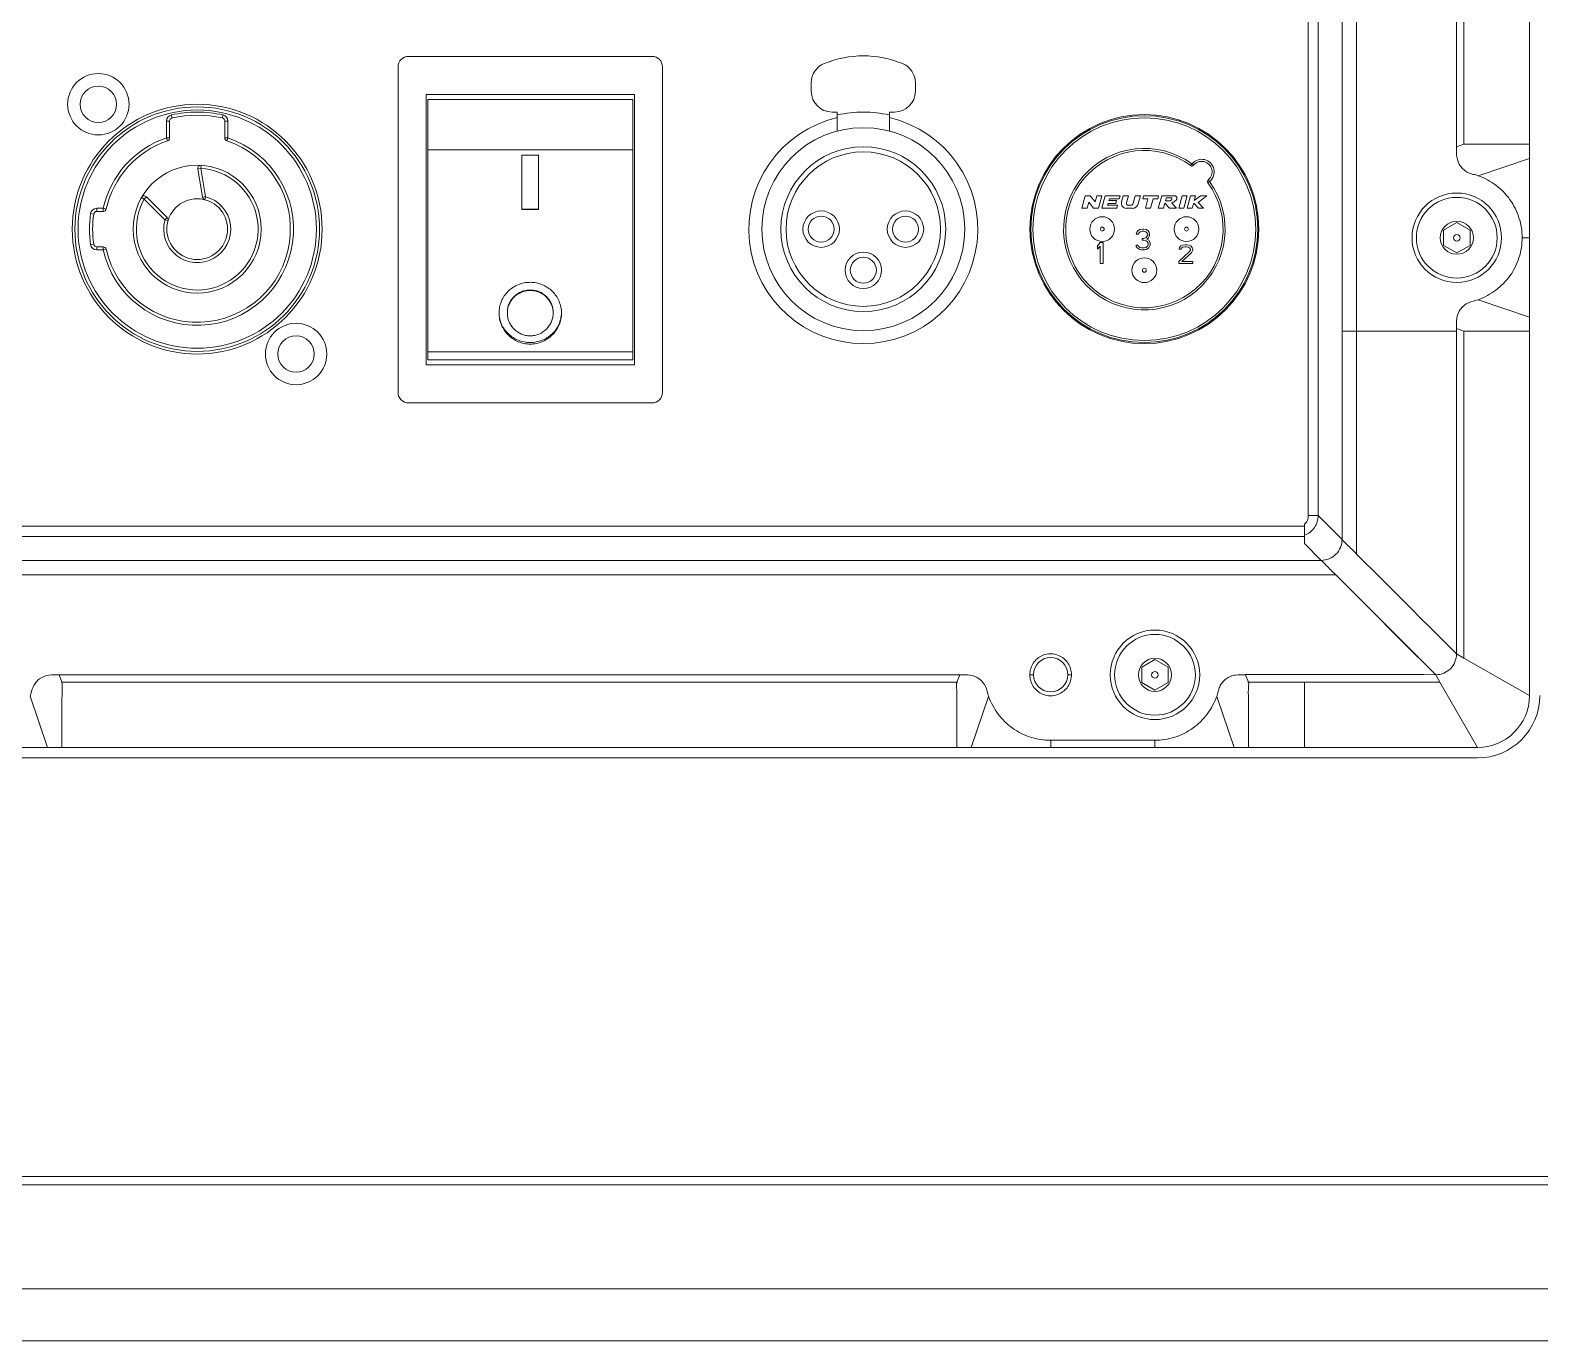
# Model space of a CAD drawing. Header units: millimetres. Extents: x 0 to 9253, y 0 to 2730.
# Drawn here: x 2762.2 to 2907.2, y 1062.4 to 1188.3 of the extents above; entities that cross this region are included whole.
import ezdxf

# ---------------------------------------------------------------- set-up
doc = ezdxf.new("R2010")
doc.units = ezdxf.units.MM
doc.layers.get('0').update_dxf_attribs({"lineweight": 13})

# ---------------------------------------------------------------- blocks, each defined once
blk = doc.blocks.new('A$C026F559B')
for p, q in [((11.55, -21.91), (10.28, -22.64)), ((10.28, -24.11), (10.28, -22.64)), ((12.82, -22.64), (11.55, -21.91)), ((12.82, -22.64), (12.82, -24.11)), ((10.28, -24.11), (11.55, -24.84)), ((11.55, -24.84), (12.82, -24.11))]:
    blk.add_line(p, q)
for radius in [4.3, 3.88, 1.59, 0.317]:
    blk.add_circle((11.55, -23.38), radius)

msp = doc.modelspace()

# ---------------------------------------------------------------- linework, layer by layer
for p, q in [((2906.22, 1477.39), (2906.22, 1159.39)), ((2884.96, 1141.68), (2884.96, 1304.39)), ((2885.92, 1141.68), (2885.92, 1304.39)), ((2889.61, 1303.99), (2889.61, 1159.39)), ((2888.22, 1268.39), (2888.22, 1159.39)), ((2899.22, 1249.68), (2899.22, 1177.12)), ((2899.92, 1177.39), (2899.92, 1249.41)), ((2821.92, 1185.81), (2798.52, 1185.81)), ((2797.52, 1184.81), (2797.52, 1153.51)), ((2822.92, 1153.51), (2822.92, 1184.81)), ((2820.22, 1182.16), (2800.22, 1182.16)), ((2800.22, 1182.16), (2800.22, 1156.16)), ((2820.22, 1156.16), (2820.22, 1182.16)), ((2837.22, 1182.46), (2837.22, 1183.28)), ((2847.22, 1183.28), (2847.22, 1182.46)), ((2800.37, 1181.66), (2820.07, 1181.66)), ((2800.37, 1181.66), (2800.37, 1156.66)), ((2820.07, 1156.66), (2820.07, 1181.66)), ((2775.57, 1179.6), (2775.27, 1179.6)), ((2775.27, 1177.98), (2775.27, 1179.6)), ((2775.57, 1179.6), (2775.57, 1177.98)), ((2775.8, 1179.89), (2775.73, 1180.18)), ((2780.63, 1179.89), (2780.7, 1180.18)), ((2781.17, 1179.6), (2780.87, 1179.6)), ((2780.87, 1177.98), (2780.87, 1179.6)), ((2781.17, 1179.6), (2781.17, 1177.98)), ((2839.72, 1180.46), (2839.22, 1180.46)), ((2839.72, 1180.18), (2839.72, 1180.46)), ((2839.72, 1180.18), (2839.72, 1178.63)), ((2845.22, 1180.46), (2844.72, 1180.46)), ((2844.72, 1180.46), (2844.72, 1179.92)), ((2844.72, 1178.63), (2844.72, 1179.92)), ((2872.62, 1179.57), (2872.62, 1179.61)), ((2775.27, 1177.98), (2775.57, 1177.98)), ((2775.36, 1177.69), (2775.27, 1177.98)), ((2780.87, 1177.98), (2781.17, 1177.98)), ((2781.07, 1177.69), (2781.17, 1177.98)), ((2820.07, 1176.82), (2800.37, 1176.82)), ((2811.02, 1176.31), (2809.42, 1176.31)), ((2809.42, 1171.09), (2809.42, 1176.31)), ((2811.02, 1176.31), (2811.02, 1171.09)), ((2899.92, 1177.39), (2899.22, 1177.12)), ((2899.92, 1177.39), (2906.22, 1177.39)), ((2778.57, 1175.05), (2778.28, 1175)), ((2778.73, 1172.28), (2778.28, 1175)), ((2778.59, 1175.35), (2778.57, 1175.05)), ((2779.03, 1172.33), (2778.57, 1175.05)), ((2873.67, 1175.31), (2873.79, 1175.47)), ((2873.79, 1175.47), (2873.95, 1175.35)), ((2906.22, 1176.01), (2901.29, 1174.34)), ((2875.48, 1173.79), (2875.32, 1173.67)), ((2875.35, 1173.94), (2875.48, 1173.79)), ((2772.87, 1172.25), (2773.13, 1172.1)), ((2773.34, 1172.31), (2773.13, 1172.1)), ((2773.13, 1172.1), (2775.12, 1170.11)), ((2773.34, 1172.31), (2775.33, 1170.33)), ((2778.73, 1172.28), (2779.03, 1172.33)), ((2778.95, 1172.04), (2779.03, 1172.33)), ((2863.54, 1172.42), (2863.22, 1171.21)), ((2864.02, 1172.42), (2863.54, 1172.42)), ((2864.48, 1171.82), (2864.02, 1172.42)), ((2864.64, 1172.42), (2864.48, 1171.82)), ((2865.14, 1172.42), (2864.64, 1172.42)), ((2864.82, 1171.21), (2865.14, 1172.42)), ((2865.44, 1172.42), (2865.12, 1171.21)), ((2866.89, 1172.42), (2865.44, 1172.42)), ((2865.82, 1171.96), (2865.86, 1172.13)), ((2866.54, 1171.96), (2865.82, 1171.96)), ((2865.86, 1172.13), (2866.81, 1172.13)), ((2866.47, 1171.67), (2866.54, 1171.96)), ((2866.81, 1172.13), (2866.89, 1172.42)), ((2867.19, 1172.42), (2867.03, 1171.82)), ((2867.69, 1172.42), (2867.19, 1172.42)), ((2867.51, 1171.74), (2867.69, 1172.42)), ((2868.34, 1172.42), (2868.14, 1171.68)), ((2868.84, 1172.42), (2868.34, 1172.42)), ((2868.63, 1171.66), (2868.84, 1172.42)), ((2869.14, 1172.42), (2869.06, 1172.13)), ((2869.06, 1172.13), (2869.57, 1172.13)), ((2870.59, 1172.42), (2869.14, 1172.42)), ((2869.57, 1172.13), (2869.32, 1171.21)), ((2869.82, 1171.21), (2870.07, 1172.13)), ((2870.07, 1172.13), (2870.51, 1172.13)), ((2870.51, 1172.13), (2870.59, 1172.42)), ((2870.89, 1172.42), (2870.56, 1171.21)), ((2872.1, 1172.42), (2870.89, 1172.42)), ((2871.26, 1171.94), (2871.34, 1172.23)), ((2871.82, 1172.23), (2871.34, 1172.23)), ((2871.69, 1171.94), (2871.72, 1171.95)), ((2871.75, 1171.96), (2871.72, 1171.95)), ((2871.78, 1171.98), (2871.75, 1171.96)), ((2871.8, 1171.99), (2871.78, 1171.98)), ((2871.82, 1172.01), (2871.8, 1171.99)), ((2871.83, 1172.22), (2871.82, 1172.23)), ((2871.83, 1172.03), (2871.82, 1172.01)), ((2871.84, 1172.21), (2871.83, 1172.22)), ((2871.84, 1172.05), (2871.83, 1172.03)), ((2871.85, 1172.2), (2871.84, 1172.21)), ((2871.84, 1172.05), (2871.85, 1172.07)), ((2871.86, 1172.18), (2871.85, 1172.2)), ((2871.85, 1172.07), (2871.86, 1172.09)), ((2871.86, 1172.17), (2871.86, 1172.18)), ((2871.86, 1172.15), (2871.86, 1172.17)), ((2871.86, 1172.13), (2871.86, 1172.15)), ((2871.86, 1172.11), (2871.86, 1172.13)), ((2871.86, 1172.09), (2871.86, 1172.11)), ((2872.14, 1172.42), (2872.1, 1172.42)), ((2872.18, 1172.41), (2872.14, 1172.42)), ((2872.22, 1172.4), (2872.18, 1172.41)), ((2872.19, 1171.92), (2872.24, 1171.96)), ((2872.26, 1172.38), (2872.22, 1172.4)), ((2872.24, 1171.96), (2872.28, 1172)), ((2872.29, 1172.35), (2872.26, 1172.38)), ((2872.28, 1172), (2872.31, 1172.05)), ((2872.31, 1172.32), (2872.29, 1172.35)), ((2872.33, 1172.28), (2872.31, 1172.32)), ((2872.31, 1172.05), (2872.33, 1172.1)), ((2872.34, 1172.24), (2872.33, 1172.28)), ((2872.33, 1172.1), (2872.34, 1172.15)), ((2872.35, 1172.2), (2872.34, 1172.24)), ((2872.34, 1172.15), (2872.35, 1172.2)), ((2872.84, 1172.42), (2872.52, 1171.21)), ((2873.34, 1172.42), (2872.84, 1172.42)), ((2873.02, 1171.21), (2873.34, 1172.42)), ((2873.64, 1172.42), (2873.32, 1171.21)), ((2874.14, 1172.42), (2873.64, 1172.42)), ((2874.02, 1171.95), (2874.14, 1172.42)), ((2874.62, 1172.42), (2874.02, 1171.95)), ((2874.39, 1171.78), (2875.22, 1172.42)), ((2875.22, 1172.42), (2874.62, 1172.42)), ((2768.27, 1170.65), (2767.97, 1170.7)), ((2768.57, 1171.21), (2769.18, 1171.21)), ((2768.57, 1171.21), (2768.57, 1170.91)), ((2769.18, 1170.91), (2768.57, 1170.91)), ((2769.48, 1171.14), (2769.18, 1171.21)), ((2769.18, 1170.91), (2769.18, 1171.21)), ((2809.42, 1171.13), (2811.02, 1171.13)), ((2809.42, 1171.09), (2811.02, 1171.09)), ((2863.22, 1171.21), (2863.72, 1171.21)), ((2863.72, 1171.21), (2863.88, 1171.81)), ((2863.88, 1171.81), (2864.33, 1171.21)), ((2864.33, 1171.21), (2864.82, 1171.21)), ((2865.12, 1171.21), (2866.57, 1171.21)), ((2865.69, 1171.5), (2865.74, 1171.67)), ((2866.64, 1171.5), (2865.69, 1171.5)), ((2865.74, 1171.67), (2866.47, 1171.67)), ((2866.57, 1171.21), (2866.64, 1171.5)), ((2867.5, 1171.21), (2868.05, 1171.21)), ((2867.9, 1171.5), (2867.7, 1171.5)), ((2869.32, 1171.21), (2869.82, 1171.21)), ((2870.56, 1171.21), (2871.07, 1171.21)), ((2871.07, 1171.21), (2871.2, 1171.72)), ((2871.2, 1171.72), (2871.65, 1171.21)), ((2871.26, 1171.94), (2871.62, 1171.94)), ((2871.62, 1171.94), (2871.66, 1171.94)), ((2871.65, 1171.21), (2872.3, 1171.21)), ((2871.66, 1171.94), (2871.69, 1171.94)), ((2871.85, 1171.72), (2871.99, 1171.8)), ((2872.3, 1171.21), (2871.85, 1171.72)), ((2871.99, 1171.8), (2872.07, 1171.84)), ((2872.07, 1171.84), (2872.13, 1171.88)), ((2872.13, 1171.88), (2872.19, 1171.92)), ((2872.52, 1171.21), (2873.02, 1171.21)), ((2873.32, 1171.21), (2873.82, 1171.21)), ((2873.82, 1171.21), (2873.96, 1171.72)), ((2873.96, 1171.72), (2874.41, 1171.21)), ((2874.89, 1171.21), (2874.39, 1171.78)), ((2874.41, 1171.21), (2874.89, 1171.21)), ((2775.12, 1170.11), (2775.33, 1170.33)), ((2775.41, 1170.03), (2775.12, 1170.11)), ((2858.32, 1169.99), (2858.32, 1169.21)), ((2868.64, 1169.08), (2868.49, 1168.91)), ((2868.79, 1169.17), (2868.64, 1169.08)), ((2869.05, 1169.21), (2868.79, 1169.17)), ((2869.13, 1169.21), (2869.05, 1169.21)), ((2869.39, 1169.17), (2869.13, 1169.21)), ((2869.54, 1169.08), (2869.39, 1169.17)), ((2869.69, 1168.91), (2869.54, 1169.08)), ((2880.12, 1168.43), (2880.12, 1169.21)), ((2768.27, 1167.77), (2767.97, 1167.72)), ((2864.99, 1167.91), (2864.72, 1167.61)), ((2864.72, 1167.61), (2864.72, 1167.27)), ((2865.27, 1167.91), (2864.99, 1167.91)), ((2865.27, 1165.91), (2865.27, 1167.91)), ((2868.6, 1167.68), (2868.42, 1167.68)), ((2868.42, 1167.68), (2868.45, 1167.55)), ((2868.49, 1168.91), (2868.45, 1168.74)), ((2868.45, 1168.74), (2868.64, 1168.74)), ((2868.64, 1167.59), (2868.6, 1167.68)), ((2868.64, 1168.74), (2868.72, 1168.87)), ((2868.72, 1168.87), (2868.83, 1168.95)), ((2868.83, 1168.95), (2869.02, 1169)), ((2869.02, 1169), (2869.17, 1169)), ((2869.17, 1168.32), (2869.02, 1168.32)), ((2869.02, 1168.32), (2869.02, 1168.15)), ((2869.02, 1168.15), (2869.17, 1168.15)), ((2869.17, 1169), (2869.35, 1168.95)), ((2869.39, 1168.4), (2869.17, 1168.32)), ((2869.17, 1168.15), (2869.39, 1168.1)), ((2869.35, 1168.95), (2869.47, 1168.87)), ((2869.47, 1168.49), (2869.39, 1168.4)), ((2869.39, 1168.1), (2869.5, 1168.02)), ((2869.47, 1168.87), (2869.54, 1168.74)), ((2869.54, 1168.66), (2869.47, 1168.49)), ((2869.47, 1168.23), (2869.62, 1168.36)), ((2869.65, 1168.15), (2869.47, 1168.23)), ((2869.5, 1168.02), (2869.58, 1167.85)), ((2869.54, 1168.74), (2869.54, 1168.66)), ((2869.58, 1167.68), (2869.54, 1167.59)), ((2869.58, 1167.85), (2869.58, 1167.68)), ((2869.62, 1168.36), (2869.69, 1168.49)), ((2869.73, 1168.02), (2869.65, 1168.15)), ((2869.73, 1168.74), (2869.69, 1168.91)), ((2869.69, 1168.49), (2869.73, 1168.66)), ((2869.73, 1168.66), (2869.73, 1168.74)), ((2869.77, 1167.85), (2869.73, 1168.02)), ((2869.73, 1167.55), (2869.77, 1167.68)), ((2869.77, 1167.68), (2869.77, 1167.85)), ((2872.89, 1167.67), (2872.74, 1167.59)), ((2873.15, 1167.71), (2872.89, 1167.67)), ((2873.3, 1167.71), (2873.15, 1167.71)), ((2873.53, 1167.67), (2873.3, 1167.71)), ((2873.68, 1167.59), (2873.53, 1167.67)), ((2768.57, 1167.51), (2769.18, 1167.51)), ((2768.57, 1167.51), (2768.57, 1167.21)), ((2769.18, 1167.21), (2768.57, 1167.21)), ((2769.18, 1167.21), (2769.18, 1167.51)), ((2769.48, 1167.27), (2769.18, 1167.21)), ((2864.72, 1167.27), (2864.99, 1167.57)), ((2864.99, 1167.57), (2864.99, 1165.91)), ((2868.45, 1167.55), (2868.53, 1167.42)), ((2868.53, 1167.42), (2868.64, 1167.34)), ((2868.72, 1167.51), (2868.64, 1167.59)), ((2868.64, 1167.34), (2868.79, 1167.25)), ((2868.79, 1167.46), (2868.72, 1167.51)), ((2868.98, 1167.42), (2868.79, 1167.46)), ((2868.79, 1167.25), (2868.94, 1167.21)), ((2868.94, 1167.21), (2869.24, 1167.21)), ((2869.2, 1167.42), (2868.98, 1167.42)), ((2869.39, 1167.46), (2869.2, 1167.42)), ((2869.24, 1167.21), (2869.39, 1167.25)), ((2869.47, 1167.51), (2869.39, 1167.46)), ((2869.39, 1167.25), (2869.54, 1167.34)), ((2869.54, 1167.59), (2869.47, 1167.51)), ((2869.54, 1167.34), (2869.65, 1167.42)), ((2869.65, 1167.42), (2869.73, 1167.55)), ((2873.57, 1167.06), (2872.52, 1166.1)), ((2872.59, 1167.44), (2872.55, 1167.29)), ((2872.55, 1167.29), (2872.74, 1167.29)), ((2872.74, 1167.59), (2872.59, 1167.44)), ((2872.74, 1167.29), (2872.82, 1167.4)), ((2872.82, 1167.4), (2872.93, 1167.48)), ((2872.82, 1166.1), (2873.75, 1166.94)), ((2872.93, 1167.48), (2873.12, 1167.52)), ((2873.12, 1167.52), (2873.27, 1167.52)), ((2873.27, 1167.52), (2873.45, 1167.48)), ((2873.45, 1167.48), (2873.57, 1167.4)), ((2873.57, 1167.4), (2873.64, 1167.29)), ((2873.64, 1167.21), (2873.57, 1167.06)), ((2873.64, 1167.29), (2873.64, 1167.21)), ((2873.83, 1167.44), (2873.68, 1167.59)), ((2873.75, 1166.94), (2873.83, 1167.06)), ((2873.87, 1167.29), (2873.83, 1167.44)), ((2873.83, 1167.06), (2873.87, 1167.21)), ((2873.87, 1167.21), (2873.87, 1167.29)), ((2864.99, 1165.91), (2865.27, 1165.91)), ((2872.52, 1166.1), (2872.52, 1165.91)), ((2872.52, 1165.91), (2873.87, 1165.91)), ((2873.87, 1166.1), (2872.82, 1166.1)), ((2873.87, 1165.91), (2873.87, 1166.1)), ((2906.22, 1160.76), (2901.29, 1162.43)), ((2888.22, 1159.39), (2899.22, 1159.39)), ((2888.22, 1159.39), (2888.22, 1139.38)), ((2889.61, 1159.39), (2889.61, 1137.99)), ((2899.22, 1159.65), (2899.92, 1159.39)), ((2899.22, 1159.39), (2899.22, 1159.65)), ((2899.22, 1128.39), (2899.22, 1159.39)), ((2906.23, 1159.39), (2899.91, 1159.39)), ((2899.92, 1159.39), (2899.92, 1127.99)), ((2906.23, 1159.39), (2906.23, 1124.39)), ((2800.22, 1156.16), (2820.22, 1156.16)), ((2820.07, 1157.43), (2800.37, 1157.43)), ((2820.07, 1156.66), (2800.37, 1156.66)), ((2798.52, 1152.51), (2821.92, 1152.51)), ((2885.92, 1141.68), (2884.96, 1141.68)), ((2888.22, 1139.38), (2885.92, 1141.68)), ((2731.82, 1140.65), (2884.62, 1140.65)), ((2884.62, 1140.65), (2884.62, 1140.87)), ((2884.62, 1139.08), (2884.62, 1140.7)), ((2731.82, 1139.68), (2884.62, 1139.68)), ((2884.61, 1138.99), (2886.22, 1137.38)), ((2860.22, 1137.38), (2756.22, 1137.38)), ((2869.22, 1137.38), (2860.22, 1137.38)), ((2884.62, 1137.38), (2869.22, 1137.38)), ((2886.22, 1137.38), (2884.62, 1137.38)), ((2887.61, 1135.99), (2728.83, 1135.99)), ((2887.61, 1135.99), (2897.22, 1126.39)), ((2899.92, 1127.99), (2899.22, 1128.39)), ((2906.23, 1124.39), (2899.91, 1127.99)), ((2765.22, 1126.38), (2764.95, 1126.38)), ((2765.22, 1125.68), (2764.95, 1126.38)), ((2851.22, 1126.38), (2765.22, 1126.38)), ((2765.22, 1125.68), (2851.22, 1125.68)), ((2851.22, 1125.69), (2851.49, 1126.38)), ((2851.22, 1126.38), (2851.49, 1126.38)), ((2858.57, 1126.39), (2858.22, 1126.39)), ((2861.87, 1126.39), (2862.22, 1126.39)), ((2879.22, 1125.69), (2878.94, 1126.39)), ((2879.22, 1125.69), (2884.62, 1125.69)), ((2884.62, 1125.69), (2897.61, 1125.69)), ((2884.62, 1125.69), (2884.62, 1119.39)), ((2897.22, 1126.39), (2897.61, 1125.69)), ((2897.61, 1125.69), (2901.22, 1119.39)), ((2763.84, 1119.39), (2762.17, 1124.32)), ((2852.59, 1119.39), (2854.26, 1124.31)), ((2877.84, 1119.39), (2876.17, 1124.31)), ((2879.22, 1124.39), (2879.22, 1119.39)), ((2860.22, 1120.09), (2870.22, 1120.09)), ((2860.22, 1120.09), (2860.22, 1119.39)), ((2870.22, 1119.39), (2870.22, 1120.09)), ((2901.22, 1119.39), (2715.22, 1119.39)), ((2715.22, 1118.39), (2901.22, 1118.39)), ((3024.92, 1078.18), (2591.52, 1078.18)), ((2575.72, 1077.38), (3040.72, 1077.38)), ((2580.72, 1067.38), (3035.72, 1067.38)), ((3037.72, 1062.38), (2578.72, 1062.38))]:
    msp.add_line(p, q)
msp.add_lwpolyline([(2887.61, 1135.99), (2890.73, 1132.87), (2893.94, 1129.66), (2897.22, 1126.39)])
for centre, radius in [((2768.72, 1181.21), 2.95), ((2768.72, 1181.21), 1.75), ((2778.22, 1169.21), 12), ((2778.22, 1169.21), 11.75), ((2778.22, 1169.21), 11.45), ((2869.22, 1169.21), 11), ((2869.22, 1169.21), 10.9), ((2869.22, 1169.21), 10.7), ((2842.22, 1169.21), 9.75), ((2842.22, 1169.21), 7.92), ((2842.22, 1169.21), 7.42), ((2778.22, 1169.21), 6.15), ((2778.22, 1169.21), 2.92), ((2838.17, 1169.21), 1.75), ((2846.27, 1169.21), 1.75), ((2838.17, 1169.21), 1.25), ((2846.27, 1169.21), 1.25), ((2865.17, 1169.21), 1.19), ((2865.17, 1169.21), 0.19), ((2873.27, 1169.21), 1.19), ((2873.27, 1169.21), 0.19), ((2842.22, 1165.26), 1.75), ((2842.22, 1165.26), 1.25), ((2869.22, 1165.26), 1.19), ((2869.22, 1165.26), 0.19), ((2787.72, 1157.21), 2.95), ((2787.72, 1157.21), 1.75), ((2860.22, 1126.39), 1.65)]:
    msp.add_circle(centre, radius)
for centre, radius, start, end in [((2798.52, 1184.81), 1, 90, 180), ((2821.92, 1184.81), 1, 0, 90), ((2839.22, 1183.28), 2, 112.0243, 180), ((2842.22, 1175.86), 10, 67.9757, 112.0243), ((2845.22, 1183.28), 2, 0, 67.9757), ((2839.22, 1182.46), 2, 180, 270), ((2845.22, 1182.46), 2, 270, 0), ((2775.87, 1179.6), 0.6, 102.7476, 180), ((2775.87, 1179.6), 0.3, 102.7476, 180), ((2778.22, 1169.21), 11.25, 77.2524, 102.7476), ((2778.22, 1169.21), 10.95, 77.2524, 102.7476), ((2780.57, 1179.6), 0.3, 0, 77.2524), ((2780.57, 1179.6), 0.6, 0, 77.2524), ((2842.22, 1169.21), 11, 103.1366, 76.8634), ((2842.22, 1169.21), 11.25, 77.1604, 102.8396), ((2778.22, 1169.21), 9.25, 108.5976, 167.5131), ((2778.22, 1169.21), 9.25, 192.4869, 71.4024), ((2775.27, 1177.98), 0.3, 288.5976, 0), ((2781.17, 1177.98), 0.3, 180, 251.4024), ((2778.22, 1169.21), 8.95, 192.4869, 71.4024), ((2778.22, 1169.21), 8.95, 108.5976, 167.5131), ((2869.22, 1169.21), 7.76, 53.8428, 36.1573), ((2869.22, 1169.21), 7.56, 53.8427, 36.1573), ((2778.22, 1169.21), 5.85, 150.3644, 86.5075), ((2778.57, 1175.05), 0.3, 86.5075, 189.5279), ((2873.79, 1175.47), 0.2, 233.8427, 321.5371), ((2874.73, 1174.72), 1.2, 308.4622, 141.5372), ((2874.73, 1174.72), 1, 308.4629, 141.5371), ((2875.48, 1173.79), 0.2, 128.4629, 216.1573), ((2773.13, 1172.1), 0.3, 45, 150.3644), ((2778.22, 1169.21), 3.22, 163.7259, 75.4059), ((2779.03, 1172.33), 0.3, 189.5279, 255.4059), ((2778.22, 1169.21), 10.35, 171.7444, 188.2556), ((2768.57, 1170.61), 0.6, 90, 171.7444), ((2778.22, 1169.21), 10.05, 171.7444, 188.2556), ((2768.57, 1170.61), 0.3, 90, 171.7444), ((2769.18, 1171.21), 0.3, 270, 347.5131), ((2867.5, 1171.69), 0.484, 165, 270), ((2867.7, 1171.69), 0.194, 165, 270), ((2867.9, 1171.74), 0.242, 270, 345), ((2868.05, 1171.81), 0.605, 270, 345), ((2775.12, 1170.11), 0.3, 343.7259, 45), ((2768.57, 1167.81), 0.6, 188.2556, 270), ((2768.57, 1167.81), 0.3, 188.2556, 270), ((2905.87, 1180.9), 12.52, 268.3986, 271.6018), ((2769.18, 1167.21), 0.3, 12.4869, 90), ((2798.52, 1153.51), 1, 180, 270), ((2821.92, 1153.51), 1, 270, 0), ((2887.62, -510.11), 1636.53, 89.6641, 90.30385), ((2901.22, 1124.39), 6, 270.0037, 0.0002), ((2901.22, 1124.39), 5, 270.0002, 0)]:
    msp.add_arc(centre, radius, start, end)
for points, knots in [([(2899.22, 1177.12), (2899.22, 1176.79), (2899.17, 1176.14), (2899.48, 1175.35), (2899.94, 1174.88), (2900.35, 1174.61), (2900.82, 1174.47), (2901.14, 1174.4), (2901.29, 1174.34)], [0, 0, 0, 0, 0.250064, 0.499064, 0.624695, 0.750211, 0.875082, 1, 1, 1, 1]), ([(2905.52, 1168.39), (2905.52, 1169.03), (2905.31, 1170.34), (2904.43, 1172.1), (2903.06, 1173.5), (2901.9, 1174.13), (2901.29, 1174.34)], [0, 0, 0, 0, 0.25059, 0.500542, 0.750043, 1, 1, 1, 1]), ([(2905.52, 1168.39), (2905.52, 1167.74), (2905.31, 1166.43), (2904.43, 1164.67), (2903.05, 1163.27), (2901.9, 1162.65), (2901.29, 1162.43)], [0, 0, 0, 0, 0.250598, 0.50056, 0.750003, 1, 1, 1, 1]), ([(2810.22, 1164.1), (2810.02, 1164.1), (2809.63, 1164.06), (2809.06, 1163.89), (2808.54, 1163.62), (2808.08, 1163.25), (2807.7, 1162.8), (2807.43, 1162.28), (2807.25, 1161.73), (2807.22, 1161.34), (2807.22, 1161.14)], [0, 0, 0, 0, 0.126054, 0.251929, 0.377443, 0.502533, 0.627217, 0.751586, 0.875792, 1, 1, 1, 1]), ([(2810.22, 1163.36), (2810.07, 1163.36), (2809.78, 1163.33), (2809.37, 1163.21), (2808.99, 1163.01), (2808.65, 1162.74), (2808.38, 1162.42), (2808.17, 1162.05), (2808.04, 1161.64), (2808.02, 1161.36), (2808.02, 1161.22)], [0, 0, 0, 0, 0.126882, 0.253508, 0.379578, 0.504962, 0.629586, 0.753514, 0.876904, 1, 1, 1, 1]), ([(2810.22, 1163.31), (2810.07, 1163.31), (2809.78, 1163.28), (2809.37, 1163.16), (2808.99, 1162.96), (2808.65, 1162.69), (2808.37, 1162.36), (2808.17, 1161.98), (2808.04, 1161.57), (2808.02, 1161.29), (2808.02, 1161.14)], [0, 0, 0, 0, 0.126, 0.251853, 0.377359, 0.502475, 0.627193, 0.751599, 0.875817, 1, 1, 1, 1]), ([(2813.22, 1161.14), (2813.22, 1161.34), (2813.18, 1161.73), (2813.01, 1162.28), (2812.73, 1162.8), (2812.35, 1163.25), (2811.89, 1163.62), (2811.37, 1163.89), (2810.81, 1164.06), (2810.41, 1164.1), (2810.22, 1164.1)], [0, 0, 0, 0, 0.124207, 0.248413, 0.372781, 0.497462, 0.622554, 0.74807, 0.873946, 1, 1, 1, 1]), ([(2812.42, 1161.22), (2812.42, 1161.36), (2812.39, 1161.64), (2812.26, 1162.05), (2812.06, 1162.42), (2811.78, 1162.74), (2811.45, 1163.01), (2811.06, 1163.21), (2810.65, 1163.33), (2810.36, 1163.36), (2810.22, 1163.36)], [0, 0, 0, 0, 0.123094, 0.246481, 0.370407, 0.495032, 0.620418, 0.746489, 0.873118, 1, 1, 1, 1]), ([(2812.42, 1161.14), (2812.42, 1161.29), (2812.39, 1161.57), (2812.26, 1161.98), (2812.06, 1162.36), (2811.78, 1162.69), (2811.45, 1162.96), (2811.06, 1163.16), (2810.65, 1163.28), (2810.36, 1163.31), (2810.22, 1163.31)], [0, 0, 0, 0, 0.124183, 0.248401, 0.372806, 0.497525, 0.622642, 0.748149, 0.874001, 1, 1, 1, 1]), ([(2899.22, 1159.65), (2899.22, 1159.98), (2899.16, 1160.63), (2899.54, 1161.57), (2900.33, 1162.22), (2900.98, 1162.32), (2901.29, 1162.43)], [0, 0, 0, 0, 0.251007, 0.500259, 0.749204, 1, 1, 1, 1]), ([(2810.22, 1158.31), (2810.02, 1158.31), (2809.64, 1158.35), (2809.08, 1158.51), (2808.57, 1158.77), (2808.11, 1159.12), (2807.74, 1159.55), (2807.45, 1160.05), (2807.27, 1160.58), (2807.22, 1160.96), (2807.22, 1161.14)], [0, 0, 0, 0, 0.126853, 0.253446, 0.379513, 0.504907, 0.629558, 0.753513, 0.876917, 1, 1, 1, 1]), ([(2807.22, 1161.14), (2807.22, 1160.95), (2807.25, 1160.56), (2807.43, 1160), (2807.7, 1159.48), (2808.08, 1159.03), (2808.54, 1158.65), (2809.06, 1158.38), (2809.63, 1158.2), (2810.02, 1158.16), (2810.22, 1158.16)], [0, 0, 0, 0, 0.124028, 0.248321, 0.372934, 0.497875, 0.623119, 0.748606, 0.874269, 1, 1, 1, 1]), ([(2808.02, 1161.14), (2808.02, 1161), (2808.04, 1160.72), (2808.17, 1160.31), (2808.37, 1159.93), (2808.65, 1159.59), (2808.98, 1159.32), (2809.37, 1159.12), (2809.78, 1158.99), (2810.07, 1158.96), (2810.22, 1158.96)], [0, 0, 0, 0, 0.124051, 0.248333, 0.372917, 0.497826, 0.623055, 0.748541, 0.874238, 1, 1, 1, 1]), ([(2810.22, 1158.96), (2810.36, 1158.96), (2810.65, 1158.99), (2811.06, 1159.12), (2811.45, 1159.32), (2811.78, 1159.59), (2812.06, 1159.93), (2812.26, 1160.31), (2812.39, 1160.72), (2812.42, 1161), (2812.42, 1161.14)], [0, 0, 0, 0, 0.125764, 0.25146, 0.376944, 0.502171, 0.627079, 0.751664, 0.875947, 1, 1, 1, 1]), ([(2810.22, 1158.16), (2810.41, 1158.16), (2810.81, 1158.2), (2811.37, 1158.38), (2811.9, 1158.65), (2812.35, 1159.03), (2812.73, 1159.48), (2813.01, 1160), (2813.18, 1160.56), (2813.22, 1160.95), (2813.22, 1161.14)], [0, 0, 0, 0, 0.125731, 0.251392, 0.376875, 0.502116, 0.62706, 0.751675, 0.875968, 1, 1, 1, 1]), ([(2813.21, 1161.14), (2813.21, 1160.96), (2813.16, 1160.58), (2812.98, 1160.05), (2812.7, 1159.55), (2812.32, 1159.12), (2811.87, 1158.77), (2811.35, 1158.51), (2810.79, 1158.35), (2810.41, 1158.31), (2810.22, 1158.31)], [0, 0, 0, 0, 0.123081, 0.246483, 0.370437, 0.495087, 0.620482, 0.74655, 0.873146, 1, 1, 1, 1]), ([(2884.62, 1139.8), (2884.99, 1139.94), (2885.67, 1140.46), (2885.92, 1141.28), (2885.92, 1141.68)], [0, 0, 0, 0, 0.500687, 1, 1, 1, 1]), ([(2884.96, 1141.68), (2884.97, 1141.53), (2884.92, 1141.22), (2884.73, 1140.96), (2884.62, 1140.87)], [0, 0, 0, 0, 0.500445, 1, 1, 1, 1]), ([(2884.61, 1138.99), (2884.61, 1139), (2884.6, 1139.02), (2884.63, 1139.05), (2884.62, 1139.07), (2884.62, 1139.08)], [0, 0, 0, 0, 0.24448, 0.630382, 1, 1, 1, 1]), ([(2888.22, 1139.38), (2888.22, 1139.12), (2888.11, 1138.6), (2887.67, 1137.93), (2887, 1137.49), (2886.48, 1137.38), (2886.22, 1137.38)], [0, 0, 0, 0, 0.25003, 0.500011, 0.749985, 1, 1, 1, 1]), ([(2889.61, 1137.99), (2889.31, 1138.3), (2888.83, 1138.74), (2888.37, 1139.21), (2888.22, 1139.38)], [0, 0, 0, 0, 0.65421, 1, 1, 1, 1]), ([(2886.22, 1137.38), (2886.27, 1137.34), (2886.43, 1137.17), (2886.74, 1136.87), (2887.14, 1136.45), (2887.44, 1136.15), (2887.61, 1135.99)], [0, 0, 0, 0, 0.110619, 0.347514, 0.655751, 1, 1, 1, 1]), ([(2899.22, 1128.39), (2898.41, 1129.2), (2896.4, 1131.2), (2893.2, 1134.41), (2890.79, 1136.79), (2889.6, 1137.99)], [0, 0, 0, 0, 0.251884, 0.628097, 1, 1, 1, 1]), ([(2859.45, 1128.25), (2859.09, 1128.1), (2858.45, 1127.57), (2858.21, 1126.78), (2858.22, 1126.39)], [0, 0, 0, 0, 0.499744, 1, 1, 1, 1]), ([(2860.98, 1128.25), (2860.74, 1128.35), (2860.22, 1128.46), (2859.69, 1128.36), (2859.45, 1128.25)], [0, 0, 0, 0, 0.499997, 1, 1, 1, 1]), ([(2862.22, 1126.39), (2862.22, 1126.78), (2861.98, 1127.57), (2861.34, 1128.1), (2860.98, 1128.25)], [0, 0, 0, 0, 0.500267, 1, 1, 1, 1]), ([(2899.22, 1128.39), (2899.22, 1128.13), (2899.11, 1127.6), (2898.67, 1126.93), (2898, 1126.49), (2897.48, 1126.39), (2897.22, 1126.39)], [0, 0, 0, 0, 0.249935, 0.49995, 0.749998, 1, 1, 1, 1]), ([(2764.95, 1126.38), (2764.62, 1126.38), (2763.97, 1126.44), (2763.18, 1126.12), (2762.71, 1125.67), (2762.44, 1125.25), (2762.3, 1124.78), (2762.23, 1124.47), (2762.17, 1124.32)], [0, 0, 0, 0, 0.25006, 0.499067, 0.624695, 0.750212, 0.875082, 1, 1, 1, 1]), ([(2765.22, 1125.68), (2765.22, 1125.67), (2765.2, 1125.66), (2765.21, 1125.61), (2765.24, 1125.6), (2765.25, 1125.59)], [0, 0, 0, 0, 0.255124, 0.493257, 1, 1, 1, 1]), ([(2765.25, 1125.59), (2765.23, 1124.55), (2765.21, 1123), (2765.22, 1120.93), (2765.23, 1119.9), (2765.22, 1119.39)], [0, 0, 0, 0, 0.500424, 0.750963, 1, 1, 1, 1]), ([(2851.18, 1125.6), (2851.2, 1125.61), (2851.23, 1125.63), (2851.24, 1125.67), (2851.22, 1125.68), (2851.22, 1125.69)], [0, 0, 0, 0, 0.507578, 0.743809, 1, 1, 1, 1]), ([(2851.22, 1119.39), (2851.2, 1119.9), (2851.21, 1120.94), (2851.22, 1123.01), (2851.2, 1124.57), (2851.18, 1125.6)], [0, 0, 0, 0, 0.249044, 0.49958, 1, 1, 1, 1]), ([(2851.49, 1126.38), (2851.81, 1126.38), (2852.46, 1126.44), (2853.4, 1126.06), (2854.05, 1125.28), (2854.15, 1124.62), (2854.26, 1124.31)], [0, 0, 0, 0, 0.251007, 0.500258, 0.749202, 1, 1, 1, 1]), ([(2858.22, 1126.39), (2858.21, 1126), (2858.45, 1125.2), (2859.09, 1124.67), (2859.45, 1124.52)], [0, 0, 0, 0, 0.500268, 1, 1, 1, 1]), ([(2860.98, 1124.52), (2861.34, 1124.67), (2861.98, 1125.2), (2862.22, 1126), (2862.22, 1126.39)], [0, 0, 0, 0, 0.499744, 1, 1, 1, 1]), ([(2876.17, 1124.31), (2876.23, 1124.47), (2876.3, 1124.78), (2876.44, 1125.25), (2876.71, 1125.67), (2877.06, 1126.01), (2877.49, 1126.25), (2878.13, 1126.42), (2878.62, 1126.39), (2878.94, 1126.39)], [0, 0, 0, 0, 0.1247, 0.249291, 0.374589, 0.500109, 0.625154, 0.750373, 1, 1, 1, 1]), ([(2879.25, 1125.6), (2879.23, 1125.61), (2879.2, 1125.63), (2879.2, 1125.67), (2879.21, 1125.68), (2879.22, 1125.69)], [0, 0, 0, 0, 0.506596, 0.744427, 1, 1, 1, 1]), ([(2860.22, 1120.09), (2859.57, 1120.08), (2858.26, 1120.29), (2856.5, 1121.17), (2855.1, 1122.55), (2854.48, 1123.71), (2854.26, 1124.31)], [0, 0, 0, 0, 0.250596, 0.500565, 0.750004, 1, 1, 1, 1]), ([(2859.45, 1124.52), (2859.69, 1124.42), (2860.21, 1124.31), (2860.74, 1124.42), (2860.98, 1124.52)], [0, 0, 0, 0, 0.499997, 1, 1, 1, 1]), ([(2870.22, 1120.09), (2870.86, 1120.08), (2872.17, 1120.29), (2873.93, 1121.17), (2875.33, 1122.55), (2875.96, 1123.71), (2876.17, 1124.31)], [0, 0, 0, 0, 0.250597, 0.500578, 0.750027, 1, 1, 1, 1])]:
    msp.add_open_spline(points, degree=3, knots=knots)
msp.add_open_spline([(2879.22, 1124.39), (2879.19, 1124.79), (2879.22, 1125.2), (2879.25, 1125.6)], degree=3)

# ---------------------------------------------------------------- block references
at = {"xscale": -1}
for p in [(2910.79, 1191.76), (2881.79, 1149.76)]:
    msp.add_blockref('A$C026F559B', p, dxfattribs=at)

doc.saveas('drawing.dxf')
